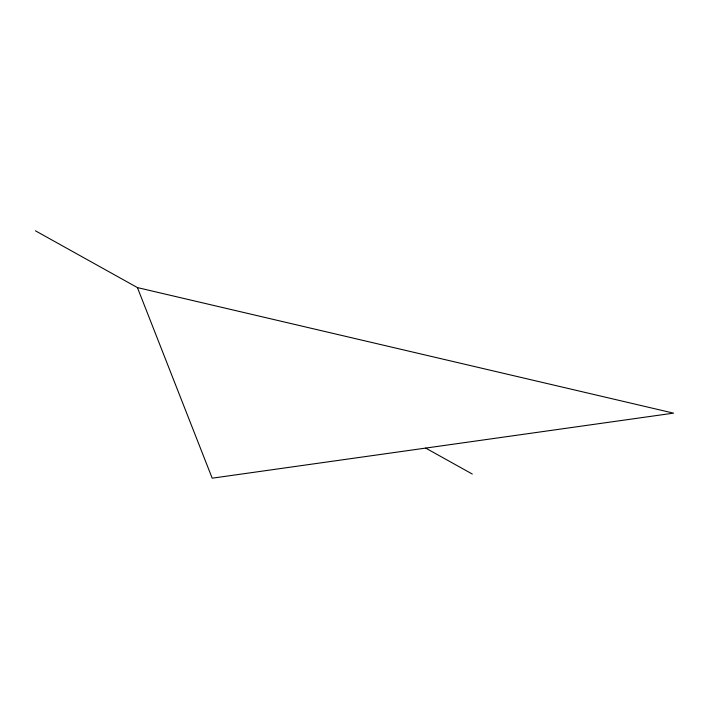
<?xml version="1.0" encoding="UTF-8"?>
<svg xmlns="http://www.w3.org/2000/svg" width="709" height="709" viewBox="0 0 709 709"><rect width="100%" height="100%" fill="white"/><g stroke="black" fill="none" stroke-linecap="round" stroke-linejoin="round"><path stroke-width="1.06" d="M137.422 287.588L673.55 413.143L212.186 478.185L137.422 287.588L35.45 230.815M425.675 448.088L472.3 474.046"/></g></svg>
